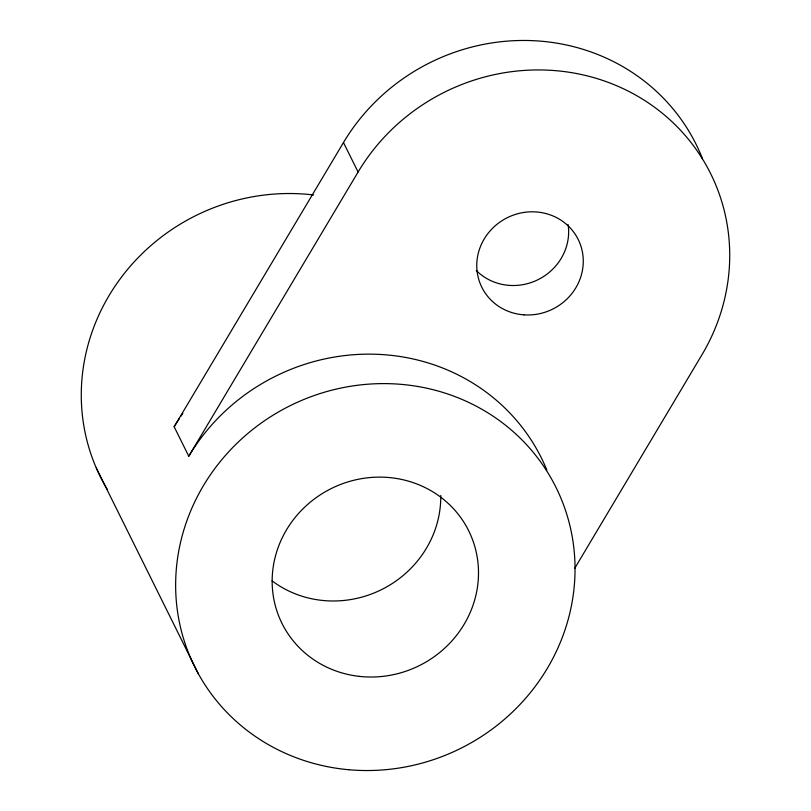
<?xml version="1.0" encoding="UTF-8"?>
<svg xmlns="http://www.w3.org/2000/svg" width="811" height="811" viewBox="0 0 811 811"><rect width="100%" height="100%" fill="white"/><g stroke="black" fill="none" stroke-linecap="round" stroke-linejoin="round"><path stroke-width="1.22" d="M546.857 470.076A201.696 191.386 -26.4 0 0 376.983 354.295A201.696 191.386 -26.4 0 0 188.781 456.228L174.152 426.768L343.469 142.554A201.696 191.386 -26.4 0 1 532.989 40.672A201.696 191.386 -26.4 0 1 702.488 158.753M188.781 456.228L358.097 172.023A201.696 191.386 -26.4 0 1 631.617 92.87A201.696 191.386 -26.4 0 1 701.951 354.772L574.644 568.47M343.469 142.554L358.097 172.023M96.296 468.008L198.452 673.951M440.758 495.45A104.213 98.881 -26.4 0 1 382.316 589.222A104.213 98.881 -26.4 0 1 272.06 580.828M107.245 489.337A201.696 191.386 -26.4 0 1 117.24 282.948A201.696 191.386 -26.4 0 1 313.593 194.964M174.152 426.768A201.696 191.386 -26.4 0 1 179.373 418.486M180.731 416.448A201.696 191.386 -26.4 0 1 182.83 413.417M568.136 224.627A53.79 51.032 -26.4 0 1 538.2 279.592A53.79 51.032 -26.4 0 1 476.27 270.479M358.928 676.333A104.213 98.881 -26.4 0 0 471.749 537.622A104.213 98.881 -26.4 0 0 295.316 517.256A104.213 98.881 -26.4 0 0 358.928 676.333M348.791 769.73A201.696 191.386 -26.4 0 0 560.016 496.048A201.696 191.386 -26.4 0 0 217.196 465.433A201.696 191.386 -26.4 0 0 348.791 769.73M523.916 314.84A53.79 51.032 -26.4 0 0 578.892 240.928A53.79 51.032 -26.4 0 0 487.259 234.399A53.79 51.032 -26.4 0 0 523.916 314.84"/></g></svg>
